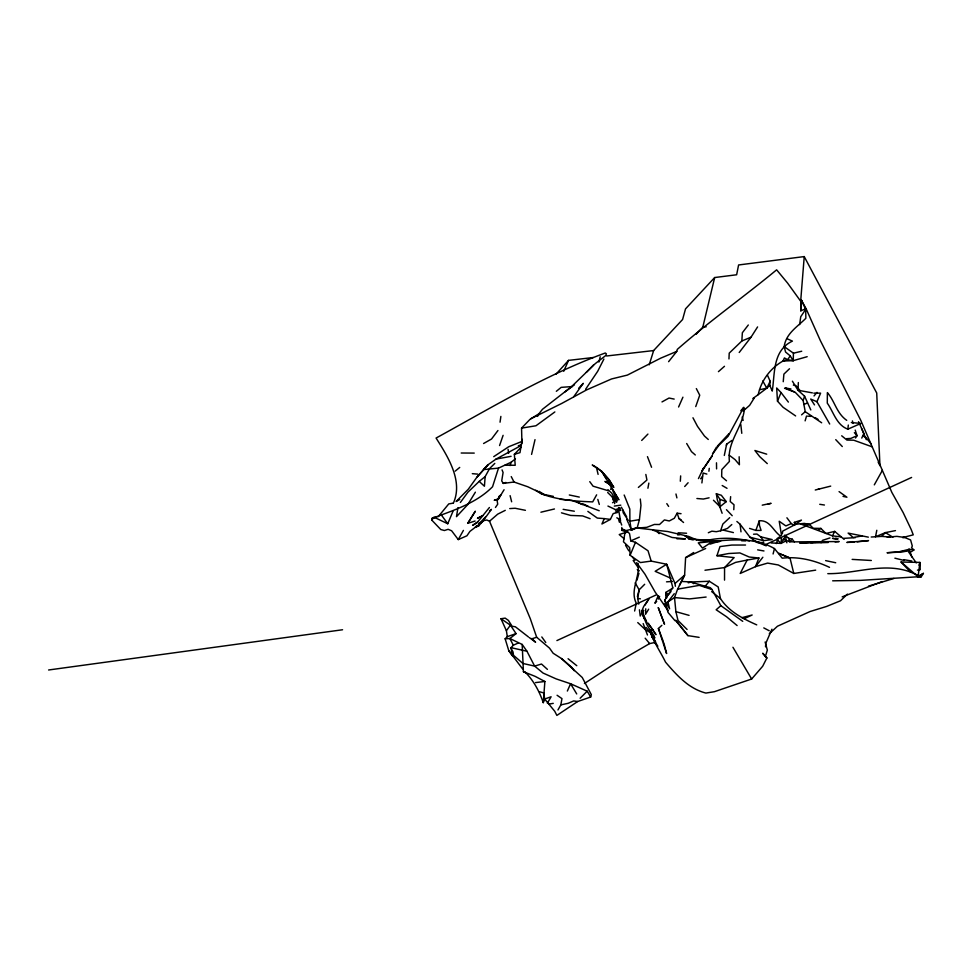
<?xml version="1.0" encoding="UTF-8"?>
<svg xmlns="http://www.w3.org/2000/svg" width="972" height="972" viewBox="0 0 972 972"><rect width="100%" height="100%" fill="white"/><g stroke="black" fill="none" stroke-linecap="round" stroke-linejoin="round"><path stroke-width="1.46" d="M724.529 580.126L724.565 567.575L734.139 557.612L716.935 555.705L719.997 546.58L731.77 545.061L745.536 545.025M752.838 398.52L758.209 394.656C761.149 380.599 770.529 367.999 783.031 361.013L793.237 360.661L793.431 353.188L784.173 346.591C785.971 333.457 797.404 326.835 805.849 318.281L805.703 309.363L801.402 300.19L806.055 308.634L820.38 340.65L860.852 420.499L891.846 492.403L903.158 512.596L911.238 529.606L913.255 534.843L902.636 537.577L904.592 537.467L910.594 539.946L912.307 546.033L911.566 547.673L913.899 549.945L911.323 551.719M634.631 611.011L636.271 603.223C629.674 589.907 640.354 576.931 638.009 563.383M645.76 608.8L645.529 614.292L648.676 609.177M798.34 382.555L798.012 390.246L804.573 396.187L810.818 409.941M525.184 672.114C533.701 680.679 539.363 691.323 543.275 702.647L544.879 681.494L535.135 676.354L523.422 671.688L522.171 644.436L509.863 638.543L505.148 638.786L508.769 650.657L522.596 668.906M728.964 358.947L729.219 353.14L741.843 340.99L751.04 337.175L757.589 326.92M806.055 308.634L800.77 310.833L801.487 300.336M733.775 509.705L734.03 504.784L730.203 501.491L730.64 496.656M693.692 552.509L685.612 557.624L684.616 575.145L677.606 589.166L674.519 597.573L675.892 611.667L678.006 620.476L687.095 629.479M800.77 310.833L801.378 300.36M680.327 481.225L680.655 475.903M483.339 520.555L478.528 526.107L475.308 527.274L469.926 531.38L466.937 535.779L458.262 539.582L451.615 530.761L448.116 529.315L444.374 530.518L440.766 529.521L431.787 520.117L431.896 518.453C453.061 510.482 476.207 503.362 492.549 486.741L498.502 468.115L511.199 462.198L515.427 458.845M741.843 340.99L742.353 332.74L748.306 325M771.136 542.947L781.038 543.397L781.439 538.063M494.797 463.401L489.56 468.589L485.15 476.62L484.421 486.231L479.196 481.407L467.945 492.148L460.363 502.463M642.966 609.979L642.735 612.81L646.89 622.663M800.709 300.749L804.233 256.584L738.599 264.967L736.642 274.772L714.675 277.542L685.539 308.853L682.599 319.496L653.682 350.479L649.199 364.828M765.511 646.781L765.802 643.318L771.914 629.224M701.893 482.938L703.096 473.012L706.863 474.081M783.238 381.717L783.894 374.123L789.495 368.752M508.769 650.657L512.39 655.687L512.779 651.204M786.773 338.596L792.411 341.111C772.533 350.552 775.036 373.029 772.254 391.096L769.775 385.337L770.176 381.231L767.467 375.241M543.275 702.647L544.697 699.002L543.7 692.927L539.241 691.651M846.721 420.354C836.394 413.039 834.96 401.387 827.391 392.603L827.281 403.113C833.66 412.116 836.479 425.068 847.876 429.174L848.313 425.056M681.044 513.702L677.12 513.192L674.313 518.283L669.246 520.968L664.423 519.923L659.526 524.515L654.375 524.443L646.805 527.334L637.134 528.051L639.418 519.631L640.961 505.355L640.281 499.037M782.363 533.762L782.691 531.113L795.728 524.26L801.463 520.081L794.331 522.365L795.096 524.795M708.904 471.238L709.268 468.334M614.62 503.654L614.948 501.212L613.065 499.985M799.64 324.599L800.746 316.714L805.703 309.363M500.045 422.188L500.872 416.417M457.933 507.676L456.488 516.667L467.824 504.504L475.369 492.184M453.45 502.937C463.304 480.873 447.788 456.524 436.076 438.056C491.395 407.693 545.924 374.67 605.325 352.982L606.382 353.881L605.629 355.63L595.253 363.65L571.463 386.71L542.473 409.285L538.877 413.805L530.019 419.333L521.563 428.117L521.879 441.069L519.996 452.648L514.358 454.325L515.209 465.272L504.966 465.211M744.479 408.349C742.9 427.534 726.886 441.64 729.425 461.433L721.807 469.598L721.661 476.645L726.509 480.788M638.738 604.11L637.717 598.424L639.139 589.834L644.679 584.281M696.766 539.91L688.48 536.398L667.74 531.538L636.417 527.93L626.661 530.493L624.911 533.069L623.453 541.781L629.686 547.649L630.123 555.279L640.427 562.557L651.191 561.099L666.683 564.246L675.005 583.467L675.382 586.25M557.964 709.949L560.832 704.894L561.962 698.625L557.077 695.259M647.911 488.248L648.846 483.096M876.805 530.275L875.517 536.787L871.216 537.006M724.298 455.443L726.667 444.131L731.892 440.462M726.4 445.334L726.667 444.131M478.528 526.107L479.002 523.957M531.575 454.398L535.025 439.636M696.049 334.332L702.805 327.175L714.675 277.542M598.91 362.046L600.21 356.748M773.092 553.979L774.453 548.56C750.967 535.171 723.776 540.736 698.248 542.838L702.501 548.099L711.954 541.841L719.535 541.611M637.389 596.529L639.139 589.834L635.178 582.823M659.077 596.601L658.421 599.044L659.636 596.395M547.37 703.218L551.1 696.778L544.66 699.014L554.745 711.285L556.871 715.416L577.696 701.505L590.672 697.033L591.341 694.676L582.264 677.508L561.512 658.554L553.153 653.245L549.496 648.117L536.678 637.255L530.299 618.702L489.524 521.235L486.826 520.008L483.145 520.737M637 580.138L638.944 573.261M805.12 420.864L806.529 416.04M655.626 641.885L650.876 633.465C654.727 643.792 660.839 652.528 665.541 662.151C676.524 674.993 688.662 688.686 705.891 693.072L714.408 691.687L751.648 679.015L762.68 666.245L766.884 657.971L765.426 656.343L767.333 650.098L765.134 642.018M919.014 565.242L919.901 562.411L901.068 562.023L910.472 572.034L921.298 576.712L923.4 573.371L917.361 576.809L860.451 580.381L832.664 580.819M821.668 422.796L805.241 411.691L803.164 400.561L804.573 396.187M510.093 465.588L511.199 462.198M708.321 532.753L711.869 531.174L716.291 531.696L720.604 530.785L722.852 524.042L729.729 517.651M499.572 445.541L503.107 435.335M776.288 543.603L777.539 540.007L777.15 538.524L779.544 536.945M695.745 406.575L699.731 395.203L696.329 388.593M749.558 528.391L755.864 530.408L759.29 520.785C769.97 519.813 773.262 531.198 780.528 536.058M504.067 489.742L498.551 498.782L494.238 500.264L498.114 499.487L499.462 495.781M522.28 439.356L521.429 441.64L508.721 446.743L493.727 456.658M758.925 557.989L755.487 566.652L740.19 573.468L747.164 560.054L758.925 557.989L749.23 557.017L739.911 552.934L728.721 553.518L716.935 555.705M630.123 555.279L635.481 542.315L630.779 540.894L629.564 533.713L626.661 530.493M645.943 620.476L643.586 616.904L644.752 619.128L641.824 610.975L643.683 606.479L648.834 599.056L644.983 605.094M777.479 401.157L781.051 392.567L776.677 387.974L777.479 401.157L783.067 407.28L795.631 415.943M431.787 520.117L433.913 517.153L447.74 523.75L453.11 510.993M829.687 424.023L816.954 401.728L820.599 393.15L813.795 393.138M610.38 519.4L604.292 518.611L601.935 523.993L610.38 519.4L613.186 513.593L617.633 512.463M563.736 371.28L568.523 360.381L593.236 357.526M678.59 406.989L682.927 397.183M658.263 595.666L654.909 603.248L656.708 601.413M567.356 691.031L570.588 683.753L587.197 691.189L590.672 697.033M698.455 478.589L703.752 467.641M758.209 394.656L766.799 388.156L770.176 381.231M537.577 416.381L538.877 413.805M834.705 531.38L825.945 533.482L820.866 528.404L813.272 528.282L809.336 524.382L800.454 523.908L832.469 535.851L834.705 531.38L844.133 539.375M679.537 585.217L684.616 575.145L675.005 583.467M603.891 359.093L597.695 371.292L585.594 389.286M610.598 489.366L611.789 487.033M777.539 540.007L781.038 543.397L785.741 535.779L788.547 538.209L792.265 539.193L794.355 541.866L839.152 541.55L835.069 541.914M463.413 530.384L458.262 539.582M596.638 494.833L592.701 501.88C575.546 501.321 558.195 500.009 541.926 494.043L553.433 496.388M874.302 484.858L882.357 470.412M716.461 447.132L712.452 454.203L719.025 445.152L728.089 436.319L743.774 407.292L740.81 410.731M498.114 499.487L500.774 494.821L497.044 500.021L497.713 504.164L495.465 507.457M467.787 523.301L475.223 511.357L467.787 523.301L475.077 521.028M754.248 397.985L749.643 405.336L743.106 411.059M674.957 620.671L668.007 612.384L664.775 600.186L672.794 587.586L666.683 564.246L655.152 571.317L670.984 578.304M485.344 517.189L479.147 523.653L482.246 522.025L491.407 509.364L489.499 510.847M821.073 542.692L822.591 540.323L829.967 537.929M855.494 438.032L857.049 435.711L855.214 430.098M784.173 346.591L785.558 352.01L790.224 355.886L787.648 359.713L783.031 361.013L784.404 357.927L787.648 359.713L793.237 360.661L807.173 356.688M847.438 594.123L840.501 600.781L826.516 606.467L810.15 611.497L777.454 626.235L769.277 633.78M573.772 396.661L583.261 383.32L578.619 388.338M519.838 446.233L496.012 459.1L487.908 464.847L476.79 477.361L468.322 489.208L456.111 501.516L459.744 499.474M505.148 638.786L507.299 636.648L506.4 630.707L510.409 625.166L500.981 618.739L505.161 618.119L508.417 620.415L512.123 626.284L515.367 626.782L528.391 636.903M861.763 438.08L863.877 433.451L858.519 421.678M700.642 478.807L702.464 476.329M497.943 430.523L491.54 439.016L483.582 443.511M664.775 600.186L669.599 608.824L667.898 601.923L674.264 593.685M739.206 352.484L751.04 337.175M762.85 557.248L755.487 566.652L767.625 563.092L778.365 564.987L793.784 573.456L815.678 570.151M668.602 361.681L676.901 351.257L677.277 349.41C709.171 321.416 743.944 296.837 776.628 269.827L787.599 283.095L801.183 301.915M489.426 507.493L477.92 521.697L472.635 525.366L477.75 522.256M704.566 587.015L709.317 581.256L718.199 586.954L720.459 598.558C728.927 611.643 742.973 618.714 756.738 624.875M814.026 395.944L817.027 392.36M670.923 591.656L668.347 594.706L665.844 592.41L672.879 588.036M476.79 477.361L487.908 464.847L483.473 469.585L498.502 468.115M684.701 486.51L688.115 482.744M555.996 374.208L568.523 360.381M653.621 350.564L606.65 355.983M518.343 642.99L513.313 645.226L511.041 647.668L512.39 655.687M717.421 446.099L729.036 433.621M514.358 454.325L521.065 447.302M792.265 539.193L789.786 541.769L783.165 539.266M586.395 372.276L593.503 364.974M641.69 440.438L647.923 434.083M892.904 537.249L885.419 532.595L875.517 536.787L881.677 536.374L885.419 532.595L895.467 530.615M580.138 698.248L587.197 691.189M438.25 516.667L448.76 503.909L453.074 503.156M759.545 389.784L766.799 388.156L769.775 385.337M489.524 521.235L497.725 514.139L505.27 510.349M477.24 525.39L475.344 527.128L478.175 525.5L480.022 522.9L482.246 522.025M663.815 642.869L666.61 653.524L658.384 628.507L661.859 625.336M718.429 371.656L724.48 366.298M731.819 524.54L727.433 528.428L720.604 530.785M742.742 621.327L720.847 605.678L716.145 609.772L726.546 616.746L737.116 625.555M638.373 487.434L646.927 480.022L645.833 474.445M801.584 414.85L805.241 411.691M564.793 392.044L574.488 384.742M455.188 471.141L459.72 467.423M556.324 391.303L561.16 387.366L572.338 386.54M713.46 500.252L720.009 506.704L726.266 501.637L721.333 495.27L716.328 493.752L717.287 499.657L722.123 513.277M479.196 481.407L485.15 476.62M510.409 625.166L516.071 633.623L509.863 638.543L513.313 645.226M584.415 683.51L612.311 665.237L649.648 643.586L654.824 642.504L656.197 644.436M554.854 411.946L535.949 425.772L521.563 428.117M667.898 601.923L674.519 597.573L689.598 598.898L706.122 597.039M818.217 530.117L820.866 528.404M923.4 573.371L918.09 576.748L901.068 562.023M612.542 502.731L614.948 501.212M624.911 533.069L626.454 532.109M431.896 518.453L436.926 516.97M661.993 401.922L669.028 398.046L674.179 399.091M482.817 515.561L477.459 518.258L482.44 516.01M781.038 543.397L786.044 540.906L785.741 535.779L784.55 535.159M744.115 618.739L752.158 614.997L741.952 617.657M530.967 418.665L561.743 403.441L586.517 389.942L611.57 378.946L627.341 375.107L660.753 358.146L676.694 351.414M556.907 640.584L655.893 595.058M764.502 545.11L911.615 477.446M685.612 557.624L705.648 548.512M631.302 530.214L636.417 527.93L631.436 530.019M847.876 429.174L860.913 423.428L851.326 422.565M630.779 540.894L639.297 537.164M794.428 525.402L791.281 523.58L785.85 525.925L779.228 521.271L781.524 535.487M710.119 544.101L721.309 540.566M803.795 404.474L807.513 402.967M882.212 581.56L842.189 596.857M502.05 469.889L503.083 472.514L501.722 480.897L503.253 483.4L505.938 482.452M507.299 636.648L516.071 633.623M625.482 532.547L619.213 534.551L624.194 538.78M518.331 445.735L520.858 444.969M868.482 586.14L893.961 578.462M540.906 512.208L554.453 508.976M762.23 505.161L771.027 503.277M688.237 582.823L691.128 581.985L709.317 581.256M615.483 511.989L618.471 511.187M815.265 490.01L830.708 486.109M906.378 551.209L887.035 552.752L897.278 552.242L909.209 549.265L913.899 549.945M768.159 504.103L770.626 503.508M793.431 353.188L801.718 351.232M560.832 704.894L568.195 703.291L573.65 700.933L577.696 701.505M709.098 497.81L703.327 499.049L696.912 498.502M705.599 540.736C719.815 537.261 735.16 537.625 749.351 540.967M747.164 560.054L735.634 562.375L724.565 567.575L704.979 570.236M641.824 610.975L643.804 610.598M496.012 459.1L511.09 456.318M677.606 589.166L699.269 585.363L712.002 589.542L720.847 605.678M862.079 535.949L853.173 537.492L848.119 533.093L868.348 537.152M614.292 506.084L620.792 505.161M631.265 530.153L629.892 521.211L639.418 519.631M548.803 704.105L553.25 703.364M536.678 637.255L531.247 639.005L529.339 637.596M917.459 570.127L920.241 569.677L919.901 562.411L918.09 576.748L921.298 576.712L917.361 576.809M818.327 489.038L819.518 488.867M677.727 534.977L679.817 534.685M48.6 669.987L342.569 629.759M503.253 483.4L514.03 482.027L527.784 486.765L543.956 494.469L538.986 491.322M736.873 521.466L740.081 524.212L749.995 537.224L763.482 540.675L772.181 539.569L760.724 536.823L756.969 534.053L753.543 534.223M702.805 327.175L706.194 326.774M535.523 682.599L544.879 681.494M857.146 541.841L868.543 540.602L846.855 542.425L854.303 542.157M897.278 552.242L906.742 551.221M887.169 537.139L896.913 536.362L904.592 537.467M666.513 581.839L672.442 581.438M846.685 438.688L850.852 438.421L857.049 435.711L854.352 432.637M509.729 508.587L515.111 508.259L525.415 510.312M843.599 538.367L855.336 537.662M827.792 573.65C855.457 574.015 883.341 561.962 910.472 572.034M814.609 542.862L828.253 542.51M757.03 542.546L763.761 542.522M755.864 530.408L761.1 530.433L759.424 525.293L759.29 520.785M461.19 453.013L474.239 453.098M676.925 538.804L685.418 538.901L672.114 537.48L652.856 530.105M794.355 541.866L789.786 541.769L788.547 538.209M710.605 540.736L695.928 539.618M698.722 540.481L710.362 540.724L699.864 540.505M741.587 540.76L745.731 540.906M678.079 532.778L686.572 533.239M719.547 541.355L688.492 538.792L692.416 539.8M852.14 559.386L871.337 560.492M681.943 581.463L691.128 581.985L693.692 583.625M807.696 416.125L811.195 416.393M604.292 518.611L597.318 518.076L587.853 511.381M881.677 536.374L890.097 537.03M472.307 473.668L477.835 474.129M810.527 542.643L813.321 542.886M560.212 499.28L571.852 500.386L599.214 510.75M547.418 669.368L541.489 664.022L534.636 666.112L526.946 651.24L511.041 647.668L513.69 655.456L522.887 663.463L534.636 666.112L543.069 673.061L556.251 678.93L570.588 683.753L576.712 693.935M615.373 509.863L620.816 510.422L618.484 507.554M832.469 535.851L841.327 536.945M637.717 598.424L640.402 598.825M819.736 504.31L824.438 505.015M832.506 538.342L836.892 538.998M832.822 538.367L837.111 539.023M675.698 620.537L687.945 635.627L699.123 637.365M903.96 559.69L911.894 561.026M563.14 509.352L574.331 511.223M757.638 549.86L763.992 550.966M790.989 388.982L785.376 387.974L795.169 392.238L803.164 400.561M812.361 392.87L798.012 390.246L792.387 381.194M809.336 524.382L804.318 523.386L795.728 524.26L794.331 522.365M793.359 385.119L795.886 385.617L799.725 390.124M569.313 494.979L579.312 497.081M825.629 560.613L835.713 562.752M843.003 496.364L846.928 497.227L839.067 491.601M608.411 490.775L593.066 486.182L589.761 481.65M723.618 530.214L733.41 532.595M894.884 558.183L904.154 560.467M835.58 538.172L838.192 538.877M675.892 611.667L689.075 615.373M561.452 512.827L570.649 515.439L582.629 515.901L590.113 518.696M694.032 583.03L710.325 587.683L712.002 589.542M766.714 454.179L754.904 450.486L759.727 456.646L767.285 463.608M794.039 391.85L784.562 388.265M761.963 543.397L752.899 540.359L766.24 545.839M716.328 493.752L719.924 499.341L726.266 501.637M626.843 532.474L625.13 530.105L621.825 528.914L621.995 530.396L624.364 531.271M541.392 493.922L535.706 490.228M829.505 567.344C814.621 560.346 798.68 556.3 782.205 558.183L774.453 548.56M872.006 446.768L853.72 440.195L846.94 440.073L841.691 435.796M789.021 557.6L778.742 553.335L790.005 558.013L793.784 573.456M863.209 436.185L865.615 437.206L871.009 443.779M816.954 401.728L810.709 399.042L814.5 404.899M582.848 503.824L588.096 506.205M693.777 539.885L684.944 535.827L688.103 538.148M607.937 506.06L615.58 509.656L620.087 508.04L618.617 509.972L620.561 520.822M523.422 671.688L526.144 673.001M677.12 513.192L679.076 518.708L681.08 519.765M616.807 517.797L620.197 519.583M763.785 627.9L769.241 630.779M595.362 466.682L592.227 465.005L601.583 471.311L609.444 480.095L613.806 487.434L608.399 479.026L601.583 471.311L596.395 467.24L598.096 474.385M577.21 501.807L582.289 504.565M655.663 643.318L650.232 632.48L645.554 629.832L637.754 622.59M722.184 485.514L727.02 488.321M611.145 485.125L604.936 481.419L610.72 485.028M815.095 417.62L818.035 419.382M637.28 569.543L639.357 570.831M635.481 542.315L648.032 550.784L651.191 561.099M531.988 639.552L535.596 642.188L531.733 638.483M749.995 537.224L755.669 541.453M729.134 455.151L735.075 459.635L739.4 464.75L739.157 456.755M711.662 591.608L720.459 598.558M568.085 658.724L576.785 665.698M679.076 518.708L683.559 522.499M561.512 658.554L571.621 667.254L574.185 670.704M695.308 454.981L691.493 451.652L686.682 443.511M708.284 439.478L704.481 436.063L697.483 426.331L692.963 417.766M608.035 489.718L611.765 493.193L616.673 502.354M607.682 492.5L614.158 498.867M726.461 509.705L732.208 515.707M835.738 439.648L842.287 446.549M657.145 531.526L659.089 533.64M766.884 657.971L762.704 653.245L765.426 656.343M645.165 638.203L649.648 643.586M646.064 627.341L650.232 632.48M675.856 620.209L687.945 635.627M781.051 392.567L788.377 402.092M786.907 517.784L791.281 523.58M608.423 481.164L610.149 483.449M632.432 556.968L634.947 560.407M636.624 562.715L644.983 574.197L655.092 591.972L668.104 610.695L663.949 603.6M441.567 515.269L447.74 523.75M760.724 536.823L763.482 540.675M541.805 636.952L545.754 642.48M633.173 560.467L637.863 567.041M522.171 644.436L526.946 651.24M624 529.764L625.664 532.182M666.804 503.63L668.627 506.4M601.583 471.311L618.897 499.802L612.166 488.855L616.989 501.236M790.224 355.886L793.237 360.661M602.239 471.991L605.835 477.714M651.131 630.378L652.273 637.255L657.85 646.259M916.268 562.91L907.982 551.088L908.601 549.411L909.209 549.265L911.833 556.968M628.216 520.348L623.161 512.681L623.076 510.215M732.937 647.267L751.648 679.015M625.531 545.268L628.799 550.82M762.801 380.975L766.799 388.156M621.375 507.214L626.685 516.934M879.939 465.515L876.72 393.004L804.233 256.584M878.178 462.235L880 465.637M511.236 476.596L514.03 482.027M628.92 524.297L630.621 527.99M861.569 428.47L866.319 439.696M500.981 618.739L506.4 630.707M786.044 540.906L786.883 542.801M626.855 519.51L628.398 523.106M643.586 616.904L646.732 624.328L654.776 638.009L653.245 634.121M624.17 495.015L629.82 509.049L629.892 521.211M647.461 456.646L651.568 467.277M643.172 623.599L647.461 634.983M658.384 628.507L663.317 641.556M621.716 525.062L619.225 518.428L618.569 519.34L619.419 522.243M616.029 497.372L616.941 500.24M597.816 499.401L599.311 504.432M852.408 420.912L853.173 423.464M742.195 416.964L743.143 420.414M612.384 496.765L613.065 499.438M510.106 495.647L511.649 501.795M675.965 493.995L676.901 497.895M651.155 629.722L652.273 637.255M666.585 598.169L665.844 592.41L666.415 597.889M639.442 609.821L640.22 616.005L642.516 611.825L642.917 616.272M508.089 449.319L508.599 453.402M740.081 524.212L740.992 531.842M740.822 424.545L741.782 433.318M621.801 527.48L621.995 530.396M521.879 441.069L521.952 443.682M716.486 462.818L716.583 468.893M719.924 499.341L720.009 506.704M712.16 455.856L702.136 470.703L712.16 455.856M802.617 542.911L799.798 543.166L820.04 542.072L802.617 542.911M652.856 629.82L648.032 623.149L655.979 634.68L652.856 629.82M664.484 624.133L658.299 607.694L664.484 624.133"/></g></svg>
